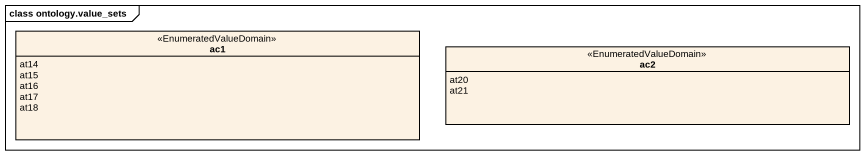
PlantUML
@startuml
mainframe class ontology.value_sets
hide circle
hide empty members
enum ac1 <<EnumeratedValueDomain>> {
  at14
  at15
  at16
  at17
  at18
}
enum ac2 <<EnumeratedValueDomain>> {
  at20
  at21
}
@enduml
